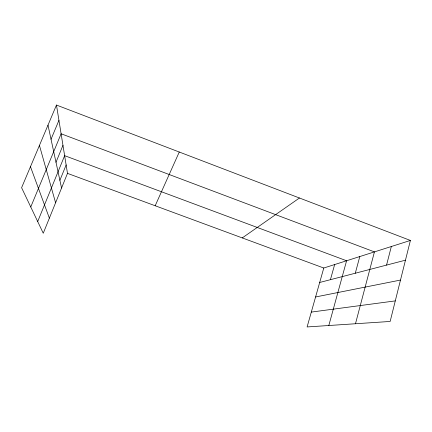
<?xml version="1.0" encoding="UTF-8"?>
<svg xmlns="http://www.w3.org/2000/svg" width="432" height="432" viewBox="0 0 432 432"><rect width="100%" height="100%" fill="white"/><g stroke="black" fill="none" stroke-linecap="round" stroke-linejoin="round"><path stroke-width="0.65" d="M410.4 240.446L390.145 321.457L307.103 326.948L323.779 268.018L410.4 240.446L56.473 105.052L21.6 187.715L43.259 233.242L67.489 173.372L56.473 105.052M386.554 265.097L391.333 246.51M355.482 323.746L374.441 251.888L61.106 133.769L30.758 206.971M355.298 273.224L359.786 256.554M328.822 325.512L346.588 260.755L64.638 155.666L37.692 221.535M330.426 279.688L334.643 264.562M59.886 180.328L66.134 164.965M55.993 162.27L62.969 145.33M51.035 139.261L58.941 120.344M155.18 205.756L179.269 152.026M242.26 237.913L299.452 198.002M319.685 282.479L405.464 260.183M315.587 296.973L400.491 280.066M311.305 312.093L395.285 300.893M67.489 173.372L323.779 268.018M30.467 166.693L49.372 218.138M39.442 145.427L55.593 202.775M47.99 125.156L61.555 188.05"/></g></svg>
